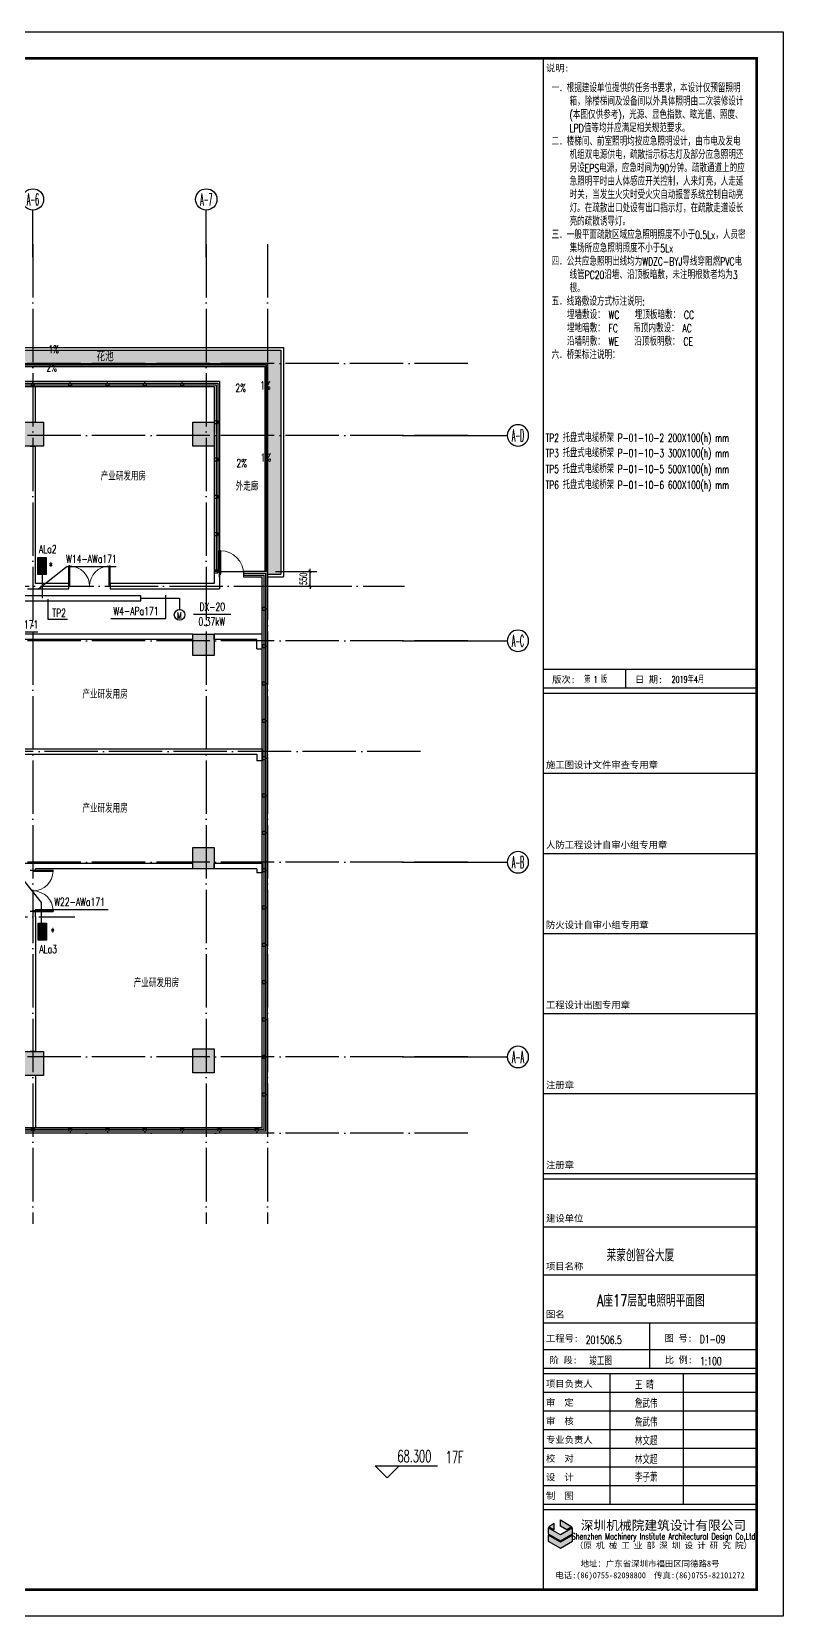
# Model space of a CAD drawing. Extents: x 1980812 to 2226895, y -554123 to 281606.
# Drawn here: x 2036719 to 2064912, y -204044 to -144644 of the extents above; entities that cross this region are included whole.
import ezdxf
from ezdxf.enums import TextEntityAlignment as Align

# ---------------------------------------------------------------- set-up
doc = ezdxf.new("R2010")
doc.units = 0
doc.header["$LTSCALE"] = 1000
doc.header["$MEASUREMENT"] = 0
doc.linetypes.add('DOTE', pattern=[2.42, 2, -0.2, 0.02, -0.2])
doc.layers.get('Defpoints').update_dxf_attribs({"color": 8})
for name, color, linetype in [('1', 1, 'Continuous'), ('7', 7, 'Continuous'), ('A-FLOR-LAND', 8, 'Continuous'), ('AXIS', 7, 'Continuous'), ('AXIS_TEXT', 7, 'Continuous'), ('COLU', 8, 'Continuous'), ('COLU_HATCH', 8, 'Continuous'), ('CURTWALL', 8, 'Continuous'), ('DIM_ELEV', 8, 'Continuous'), ('DIM_SYMB', 8, 'Continuous'), ('dote', 8, 'DOTE'), ('DQ1', 1, 'Continuous'), ('DQ2', 2, 'Continuous'), ('DQ7', 7, 'Continuous'), ('DQK1', 1, 'Continuous'), ('DQK7', 7, 'Continuous'), ('DQqj', 1, 'Continuous'), ('PUB_DIM', 8, 'Continuous'), ('PUB_TEXT', 8, 'Continuous'), ('TK', 1, 'Continuous'), ('WALL', 7, 'Continuous'), ('WINDOW', 8, 'Continuous'), ('房间名称', 7, 'Continuous'), ('栏杆', 8, 'Continuous'), ('看线', 8, 'Continuous'), ('窗户分隔', 8, 'Continuous'), ('详细尺寸', 8, 'Continuous'), ('详细尺寸-幕墙', 8, 'Continuous')]:
    doc.layers.add(name, color=color, linetype=linetype)
doc.styles.add('_TCH_AXIS', font='COMPLEX', dxfattribs={"bigfont": 'GBCBIG'})
doc.styles.add('_TCH_DIM', font='SIMPLEX', dxfattribs={"bigfont": 'GBCBIG'})
doc.styles.add('_TCH_DIM_T3', font='SIMPLEX', dxfattribs={"width": 0.705882, "bigfont": 'GBCBIG'})
doc.styles.add('COMPLEX', font='COMPLEX')
doc.styles.add('D8', font='txtw.shx', dxfattribs={"width": 0.7, "bigfont": 'hztxtw.shx'})
doc.styles.add('HEITI', font='simplex.shx', dxfattribs={"width": 0.6, "bigfont": 'hztxt.shx'})
doc.styles.add('HZTXTW', font='txtw.shx', dxfattribs={"width": 0.6, "bigfont": 'hztxtw.shx'})
doc.styles.add('SONGTI', font='', dxfattribs={"width": 1.1})
doc.styles.get('SONGTI').set_extended_font_data('NSimSun')
doc.dimstyles.new('_TCH_ARCH&&100', dxfattribs={"dimtxt": 255, "dimasz": 100, "dimexe": 250, "dimexo": 300, "dimgap": 122.5, "dimtad": 1, "dimdec": 0, "dimzin": 0, "dimdsep": 46, "dimtxsty": '_TCH_DIM_T3', "dimblk": 'ARCHTICK', "dimcen": 0.09, "dimclrt": 7, "dimazin": 2, "dimtfac": 1, "dimtdec": 0, "dimtix": 1, "dimtmove": 2, "dimatfit": 3, "dimfxl": 0, "dimtolj": 1, "dimtzin": 0, "dimarcsym": 0})

# ---------------------------------------------------------------- blocks, each defined once
blk = doc.blocks.new('_AXISO')
blk.add_circle((0, 0), 0.5)
at = {"layer": 'AXIS_TEXT', "style": 'COMPLEX', "width": 1.041667}
blk.add_attdef('A', text='', height=0.56, dxfattribs=at).set_placement((-0.25, -0.28), (0.25, -0.28), align=Align.FIT)
blk = doc.blocks.new('A座塔楼')
at = {"layer": 'AXIS'}
for p, q in [((40100, 29979), (40100, 31745)), ((46600, 29979), (46600, 31745)), ((53944, 23300), (57893, 23300)), ((53944, 15600), (57893, 15600)), ((53944, 7300), (57893, 7300)), ((53944, 0), (57893, 0))]:
    blk.add_line(p, q, dxfattribs=at)
at = {"layer": 'dote'}
for p, q in [((40100, 30469), (40100, -6248)), ((46600, 30469), (46600, -6248)), ((48900, 30469), (48900, -6248)), ((56411, 26000), (-8456, 26000)), ((56413, 23300), (-8454, 23300)), ((56413, 15600), (-8454, 15600)), ((54631, 11450), (37209, 11450)), ((56413, 7300), (-8454, 7300)), ((56413, 0), (-8454, 0)), ((56413, -2850), (-8454, -2850))]:
    blk.add_line(p, q, dxfattribs=at)
at = {"layer": 'AXIS'}
ref = blk.add_blockref('_AXISO', (40100, 32145), dxfattribs=dict(at, xscale=800, yscale=800, zscale=800))
ref.add_attrib('A', 'A-6', dxfattribs={"layer": 'AXIS_TEXT', "height": 452.5, "style": '_TCH_AXIS', "width": 0.344262}).set_placement((39874, 31919), (40326, 31919), align=Align.FIT)
ref = blk.add_blockref('_AXISO', (46600, 32145), dxfattribs=dict(at, xscale=800, yscale=800, zscale=800))
ref.add_attrib('A', 'A-7', dxfattribs={"layer": 'AXIS_TEXT', "height": 452.5, "style": '_TCH_AXIS', "width": 0.344262}).set_placement((46374, 31919), (46826, 31919), align=Align.FIT)
ref = blk.add_blockref('_AXISO', (58293, 23300), dxfattribs=dict(at, xscale=-800, yscale=800, zscale=800))
ref.add_attrib('A', 'A-D', dxfattribs={"layer": 'AXIS_TEXT', "height": 452.5, "style": '_TCH_AXIS', "width": 0.328125}).set_placement((58066, 23074), (58519, 23074), align=Align.FIT)
ref = blk.add_blockref('_AXISO', (58293, 15600), dxfattribs=dict(at, xscale=-800, yscale=800, zscale=800))
ref.add_attrib('A', 'A-C', dxfattribs={"layer": 'AXIS_TEXT', "height": 452.5, "style": '_TCH_AXIS', "width": 0.33871}).set_placement((58066, 15374), (58519, 15374), align=Align.FIT)
ref = blk.add_blockref('_AXISO', (58293, 7300), dxfattribs=dict(at, xscale=-800, yscale=800, zscale=800))
ref.add_attrib('A', 'A-B', dxfattribs={"layer": 'AXIS_TEXT', "height": 452.5, "style": '_TCH_AXIS', "width": 0.328125}).set_placement((58066, 7074), (58519, 7074), align=Align.FIT)
ref = blk.add_blockref('_AXISO', (58293, 0), dxfattribs=dict(at, xscale=-800, yscale=800, zscale=800))
ref.add_attrib('A', 'A-A', dxfattribs={"layer": 'AXIS_TEXT', "height": 452.5, "style": '_TCH_AXIS', "width": 0.323077}).set_placement((58066, -226), (58519, -226), align=Align.FIT)
blk = doc.blocks.new('$DorLib2D$00000002')
for p, q in [((-0.5, 0), (-0.5, 0.4875)), ((-0.475, 0.4875), (-0.5, 0.4875)), ((-0.475, 0), (-0.475, 0.4875)), ((0.475, 0), (0.475, 0.4875)), ((0.475, 0.4875), (0.5, 0.4875)), ((0.5, 0), (0.5, 0.4875)), ((-0.5, 0), (-0.475, 0)), ((0.5, 0), (0.475, 0))]:
    blk.add_line(p, q)
at = {"lineweight": 13}
for centre, start, end in [((-0.4875, 0), 0, 88.53072), ((0.4875, 0), 91.46928, 180)]:
    blk.add_arc(centre, 0.4875, start, end, dxfattribs=at)
blk = doc.blocks.new('$DorLib2D$00000001')
for p, q in [((0.45, 0.975), (0.5, 0.975)), ((0.45, 0), (0.45, 0.975)), ((0.5, 0), (0.5, 0.975)), ((0.5, 0), (0.45, 0))]:
    blk.add_line(p, q)
at = {"lineweight": 13}
blk.add_arc((0.475, 0), 0.975, 91.46928, 180, dxfattribs=at)
blk = doc.blocks.new('A$C204647D6')
at = {"layer": 'A-FLOR-LAND'}
h = blk.add_hatch(dxfattribs=at)
h.set_pattern_fill('GRASS', color=256, scale=50, angle=180)
h.set_pattern_definition([(270, (3055315.91, -461100.08), (99.7795475, -99.7795475), [26.458066, -173.101015]), (225, (3055315.91, -461100.08), (99.7796155, -99.7796155), [26.458066, -114.651615]), (315, (3055315.91, -461100.08), (99.7796155, 99.7796155), [26.458066, -114.651615])])
h.paths.add_polyline_path([(49400, -5200), (48900, -5200), (48900, 2700), (32150, 2700), (32150, 3200), (49400, 3200)])
at = {"layer": 'CURTWALL'}
for p, q in [((35550, 2030), (40100, 2030)), ((35550, 1963), (40100, 1963)), ((35550, 1897), (40100, 1897)), ((35550, 1830), (40100, 1830)), ((40100, 2030), (47100, 2030)), ((40100, 1963), (47033, 1963)), ((40100, 1897), (46967, 1897)), ((40100, 1830), (46900, 1830)), ((46900, 1830), (46900, -5100)), ((46967, 1897), (46967, -5100)), ((47033, 1963), (47033, -5100)), ((47100, 2030), (47100, -5100)), ((47100, -5100), (46900, -5100)), ((47100, -5300), (47100, -5100)), ((48900, -5100), (48000, -5100)), ((48000, -5100), (48000, -5300)), ((48000, -5167), (48833, -5167)), ((48000, -5233), (48767, -5233)), ((48000, -5300), (48700, -5300)), ((48700, -25950), (48700, -5300)), ((48767, -26017), (48767, -5233)), ((48833, -26083), (48833, -5167)), ((48900, -26150), (48900, -5100)), ((40100, -25950), (35900, -25950)), ((40100, -26017), (35900, -26017)), ((40100, -26083), (35900, -26083)), ((48700, -25950), (40100, -25950)), ((48767, -26017), (40100, -26017)), ((48833, -26083), (40100, -26083)), ((40100, -26150), (35900, -26150)), ((48900, -26150), (40100, -26150))]:
    blk.add_line(p, q, dxfattribs=at)
at = {"layer": 'DIM_SYMB'}
for points in [[(41593, 2939, 0, 0, 0), (40656, 2939, 80, 0, 0), (40356, 2939, 0, 0, 0)], [(47893, 2588, 0, 0, 0), (48269, 1343, 80, 0, 0), (48355, 1056, 0, 0, 0)], [(49078, 2638, 0, 0, 0), (49078, 1337, 80, 0, 0), (49078, 1037, 0, 0, 0)], [(41501, 2206, 0, 0, 0), (40490, 2269, 80, 0, 0), (40191, 2287, 0, 0, 0)], [(49093, -1593, 0, 0, 0), (49093, -292, 80, 0, 0), (49093, 8, 0, 0, 0)], [(47934, -1848, 0, 0, 0), (48310, -603, 80, 0, 0), (48396, -316, 0, 0, 0)]]:
    blk.add_lwpolyline(points, format="xyseb", dxfattribs=at)
at = {"layer": 'dote'}
for p, q in [((6500, -5650), (54032, -5650)), ((-5658, -18050), (41673, -18050))]:
    blk.add_line(p, q, dxfattribs=at)
at = {"layer": 'WALL'}
for p, q in [((40200, 500), (40200, 1830)), ((40000, 500), (40200, 500)), ((40000, -400), (40200, -400)), ((40200, -5550), (40200, -400)), ((46900, -5100), (46900, -5550)), ((47100, -5100), (46900, -5100)), ((47100, -5100), (47100, -5750)), ((39900, -5750), (40100, -5750)), ((40100, -5750), (41450, -5750)), ((41450, -5550), (40200, -5550)), ((41450, -5750), (41450, -5550)), ((46900, -5550), (43000, -5550)), ((43000, -5550), (43000, -5750)), ((43000, -5750), (47100, -5750)), ((46100, -7450), (37700, -7450)), ((46100, -7650), (37900, -7650)), ((46100, -7650), (46100, -7450)), ((48600, -7450), (46900, -7450)), ((46900, -7650), (46900, -7450)), ((48500, -7650), (46900, -7650)), ((48500, -8000), (48500, -7650)), ((48700, -7450), (48600, -7450)), ((48700, -7650), (48700, -7450)), ((48700, -7650), (48700, -7650)), ((48700, -8000), (48700, -7650)), ((48500, -8000), (48700, -8000)), ((37900, -11750), (48600, -11750)), ((48600, -11750), (48700, -11750)), ((48700, -11750), (48700, -11950)), ((37900, -11950), (48500, -11950)), ((48500, -11950), (48500, -12200)), ((48700, -12200), (48500, -12200)), ((48700, -11950), (48700, -12200)), ((48700, -11950), (48700, -11950)), ((40100, -16050), (37900, -16050)), ((40000, -16300), (40200, -16300)), ((46100, -16050), (40100, -16050)), ((40200, -16300), (40200, -16250)), ((46100, -16250), (40200, -16250)), ((46100, -16250), (46100, -16050)), ((48700, -16050), (46900, -16050)), ((46900, -16250), (46900, -16050)), ((48500, -16250), (46900, -16250)), ((48500, -16250), (48500, -16400)), ((48700, -16400), (48500, -16400)), ((48700, -16050), (48700, -16400)), ((40200, -17850), (40000, -17850)), ((40200, -18050), (40200, -17850)), ((40200, -18050), (40200, -23100)), ((40200, -23100), (40000, -23100)), ((40200, -24000), (40000, -24000)), ((40200, -24000), (40200, -25950))]:
    blk.add_line(p, q, dxfattribs=at)
at = {"layer": 'WINDOW'}
blk.add_line((47100, -5100), (48000, -5100), dxfattribs=at)
at = {"layer": '栏杆'}
for p, q in [((32150, 2700), (48900, 2700)), ((32250, 2650), (48850, 2650)), ((32250, 2580), (48800, 2580)), ((48800, 2600), (48800, -5100)), ((48850, 2650), (48850, -5100)), ((48900, 2700), (48900, -5100))]:
    blk.add_line(p, q, dxfattribs=at)
at = {"layer": '看线'}
for p, q in [((32050, 3300), (49500, 3300)), ((32150, 3200), (49400, 3200)), ((49400, 3200), (49400, -5200)), ((49500, 3300), (49500, -5300)), ((48900, -5200), (49400, -5200)), ((48900, -5300), (49500, -5300))]:
    blk.add_line(p, q, dxfattribs=at)
at = {"layer": 'WINDOW'}
for name, p, xscale, yscale, zscale, rotation in [('$DorLib2D$00000001', (47550, -5200), -900, 900, -900, 2.430883293544367e-09), ('$DorLib2D$00000002', (42225, -5650), -1550, 1550, -1550, 2.439905663796576e-09), ('$DorLib2D$00000002', (40100, -17075), -1550, 1550, -1550, 270.0000000041565)]:
    blk.add_blockref(name, p, dxfattribs=dict(at, xscale=xscale, yscale=yscale, zscale=zscale, rotation=rotation))
at = {"layer": 'PUB_TEXT', "style": '_TCH_DIM', "width": 0.705882}
for s, p in [('1%', (40680, 3077)), ('2%', (40608, 2400)), ('2%', (47692, 1631)), ('1%', (48621, 1725)), ('2%', (47733, -1189)), ('1%', (48636, -977))]:
    blk.add_text(s, height=297.5, dxfattribs=at).set_placement(p)
at = {"layer": '房间名称', "style": 'HZTXTW', "width": 0.6}
blk.add_text('花池', height=400, rotation=0.00057, dxfattribs=at).set_placement((42805, 2977), align=Align.MIDDLE_CENTER)
blk = doc.blocks.new('A$C1FE24B19')
at = {"layer": '房间名称', "style": 'D8', "width": 0.7}
for p in [(43491, -1537), (42805, -9712), (42805, -13987), (44731, -20529)]:
    blk.add_text('产业研发用房', height=300, rotation=0.00057, dxfattribs=at).set_placement(p, align=Align.MIDDLE_CENTER)
blk = doc.blocks.new('竖梃0903')
at = {"layer": '窗户分隔'}
blk.add_line((115028288, 22648046), (115028222, 22648046), dxfattribs=at)
for points in [[(115028222, 22648096), (115028225, 22648096), (115028225, 22647996), (115028222, 22647996)], [(115028288, 22648096), (115028422, 22648096), (115028422, 22647996), (115028288, 22647996)]]:
    blk.add_lwpolyline(points, close=True, dxfattribs=at)
blk = doc.blocks.new('幕墙12，14层')
at = {"layer": 'WINDOW'}
for p, rotation in [((-22607946, 115030252), 270), ((-22606546, 115030252), 270), ((-22605146, 115030252), 270), ((-22603746, 115030252), 270), ((-22602346, 115030252), 270), ((22688146, -115054372), 90), ((22689546, -115054372), 90), ((22690946, -115054372), 90), ((22692346, -115054372), 90), ((22693746, -115054372), 90), ((22695146, -115054372), 90), ((22696546, -115054372), 90)]:
    blk.add_blockref('竖梃0903', p, dxfattribs=dict(at, rotation=rotation))
at = {"layer": 'WINDOW', "xscale": -1}
for p in [(115075322, -22647546), (115075322, -22648946), (115075322, -22650346), (115075322, -22651746), (115075322, -22653146), (115077122, -22654546), (115077122, -22655946), (115077122, -22657346), (115077122, -22658746), (115077122, -22660146), (115077122, -22661546), (115077122, -22662946), (115077122, -22664346), (115077122, -22665746), (115077122, -22667146), (115077122, -22668546), (115077122, -22669946), (115077122, -22671346), (115077122, -22672746)]:
    blk.add_blockref('竖梃0903', p, dxfattribs=at)
blk = doc.blocks.new('11~17层墙柱')
at = {"layer": 'COLU_HATCH'}
h = blk.add_hatch(color=256, dxfattribs=at)
h.dxf.hatch_style = 1
h.paths.add_polyline_path([(39700, 23800), (40500, 23800), (40500, 22900), (39700, 22900)])
h = blk.add_hatch(color=256, dxfattribs=at)
h.dxf.hatch_style = 1
h.paths.add_polyline_path([(46100, 23800), (46900, 23800), (46900, 22900), (46100, 22900)])
h = blk.add_hatch(color=256, dxfattribs=at)
h.dxf.hatch_style = 1
h.paths.add_polyline_path([(46900, 15850), (46900, 15050), (46100, 15050), (46100, 15850)])
h = blk.add_hatch(color=256, dxfattribs=at)
h.dxf.hatch_style = 1
h.paths.add_polyline_path([(46100, 7050), (46100, 7850), (46900, 7850), (46900, 7050)])
h = blk.add_hatch(color=256, dxfattribs=at)
h.dxf.hatch_style = 1
h.paths.add_polyline_path([(39700, 200), (40500, 200), (40500, -700), (39700, -700)])
h = blk.add_hatch(color=256, dxfattribs=at)
h.dxf.hatch_style = 1
h.paths.add_polyline_path([(46100, -600), (46100, 300), (46900, 300), (46900, -600)])
at = {"layer": 'COLU'}
for points in [[(39700, 23800), (40500, 23800), (40500, 22900), (39700, 22900)], [(46100, 23800), (46900, 23800), (46900, 22900), (46100, 22900)], [(46900, 15850), (46900, 15050), (46100, 15050), (46100, 15850)], [(46100, 7050), (46100, 7850), (46900, 7850), (46900, 7050)], [(39700, 200), (40500, 200), (40500, -700), (39700, -700)], [(46100, -600), (46100, 300), (46900, 300), (46900, -600)]]:
    blk.add_lwpolyline(points, close=True, dxfattribs=at)
blk = doc.blocks.new('_ArchTick')
at = {"color": 0, "linetype": 'ByBlock', "const_width": 0.4}
blk.add_lwpolyline([(-0.5, -0.5), (0.5, 0.5)], dxfattribs=at)
blk = doc.blocks.new('*D221')
at = {"layer": 'Defpoints', "color": 0, "transparency": 16777216}
for p in [(2045567, -164878), (2047159, -164878), (2045567, -165428)]:
    blk.add_point(p, dxfattribs=at)
at = {"layer": 'PUB_DIM', "color": 0, "lineweight": -2, "transparency": 16777216}
for p, q in [((2045867, -164878), (2047409, -164878)), ((2047159, -164878), (2047159, -164778)), ((2047159, -165428), (2047159, -164878)), ((2045867, -165428), (2047409, -165428)), ((2047159, -165428), (2047159, -165528))]:
    blk.add_line(p, q, dxfattribs=at)
at = {"layer": 'PUB_DIM', "color": 0, "lineweight": -2, "transparency": 16777216, "xscale": 100, "yscale": 100, "zscale": 100}
for p, rotation in [((2047159, -164878), 270), ((2047159, -165428), 90)]:
    blk.add_blockref('_ArchTick', p, dxfattribs=dict(at, rotation=rotation))
at = {"layer": 'PUB_DIM', "color": 7, "transparency": 16777216, "insert": (2046909, -165153), "char_height": 255, "attachment_point": 5, "rotation": 90, "style": '_TCH_DIM_T3'}
blk.add_mtext('\\A1;550', dxfattribs=at)
blk = doc.blocks.new('*X245')
at = {"color": 0}
for p, q in [((8700, 8370), (9500, 8370)), ((8700, 8340), (9500, 8340)), ((8700, 8310), (9500, 8310)), ((8700, 8280), (9500, 8280)), ((8700, 8250), (9500, 8250)), ((8700, 8220), (9500, 8220)), ((8700, 8190), (9500, 8190)), ((8700, 8160), (9500, 8160)), ((8700, 8130), (9500, 8130)), ((8700, 8100), (9500, 8100)), ((8700, 8070), (9500, 8070)), ((8700, 8040), (9500, 8040)), ((8700, 8010), (9500, 8010))]:
    blk.add_line(p, q, dxfattribs=at)
blk = doc.blocks.new('XM')
at = {"layer": '1'}
for p, q in [((320, 168), (-320, 168)), ((-320, 168), (-320, -152)), ((320, -152), (320, 168)), ((-320, -152), (320, -152))]:
    blk.add_line(p, q, dxfattribs=at)
at = {"layer": '1', "xscale": 0.8, "yscale": 0.8, "zscale": 0.8}
blk.add_blockref('*X245', (-7280, -6552), dxfattribs=at)
blk = doc.blocks.new('dj')
at = {"layer": 'DQK1'}
blk.add_circle((0, 0), 200, dxfattribs=at)
at = {"layer": 'DQK7', "style": 'D8', "width": 0.7}
blk.add_text('M', height=250, dxfattribs=at).set_placement((-100, -150))
blk = doc.blocks.new('tu kuang A1 A')
at = {"layer": 'TK'}
h = blk.add_hatch(color=256, dxfattribs=at)
h.paths.add_polyline_path([(75976, 3247), (75738, 3384), (75738, 3611), (76172, 3360)])
h.paths.add_polyline_path([(75303, 3360), (75499, 3247), (75499, 3473)])
h.paths.add_polyline_path([(75280, 3095), (75738, 2831), (76195, 3095), (76195, 3321), (75738, 3057), (75280, 3321)])
h.paths.add_polyline_path([(75738, 2553), (76195, 2817), (76195, 3043), (75738, 2779), (75280, 3043), (75280, 2817)])
for p, q in [((75100, 1000), (75100, 58400)), ((83100, 1000), (83100, 58400)), ((75100, 35500), (83100, 35500)), ((78187, 34800), (78187, 35500)), ((75100, 34800), (83100, 34800)), ((75100, 34600), (83100, 34600)), ((75100, 31600), (83100, 31600)), ((75100, 28600), (83100, 28600)), ((75100, 25600), (83100, 25600)), ((75100, 22600), (83100, 22600)), ((75100, 19600), (83100, 19600)), ((75100, 16600), (83100, 16600)), ((75100, 16400), (83100, 16400)), ((75100, 16400), (83100, 16400)), ((75100, 16400), (83100, 16400)), ((75100, 16400), (83100, 16400)), ((75100, 16400), (83100, 16400)), ((75100, 14600), (83100, 14600)), ((75100, 14600), (83100, 14600)), ((75100, 14600), (83100, 14600)), ((75100, 14600), (83100, 14600)), ((75100, 14600), (83100, 14600)), ((75100, 12800), (83100, 12800)), ((75100, 11000), (83100, 11000)), ((79087, 9286), (79087, 11000)), ((75100, 10000), (83100, 10000)), ((75100, 9300), (83100, 9300)), ((75100, 9300), (83100, 9300)), ((75100, 9300), (83100, 9300)), ((75100, 9100), (83100, 9100)), ((77600, 4200), (77600, 9100)), ((80350, 4200), (80350, 9100)), ((75100, 8400), (83100, 8400)), ((75100, 7700), (83100, 7700)), ((75100, 7000), (83100, 7000)), ((75100, 6300), (83100, 6300)), ((75100, 5600), (83100, 5600)), ((75100, 4900), (83100, 4900)), ((75100, 4200), (83100, 4200)), ((75100, 4000), (83100, 4000)), ((83100, 1000), (75100, 1000))]:
    blk.add_line(p, q, dxfattribs=at)
for points in [[(0, 59400), (84100, 59400), (84100, 0), (0, 0)], [(75976, 3247), (75738, 3384), (75738, 3611), (76172, 3360)], [(75280, 3095), (75738, 2831), (76195, 3095), (76195, 3321), (75738, 3057), (75280, 3321)], [(75738, 2553), (76195, 2817), (76195, 3043), (75738, 2779), (75280, 3043), (75280, 2817)], [(75303, 3360), (75499, 3247), (75499, 3473)]]:
    blk.add_lwpolyline(points, close=True, dxfattribs=at)
at = {"layer": 'TK', "const_width": 100}
blk.add_lwpolyline([(83100, 1000), (83100, 58400), (2500, 58400), (2500, 1000)], close=True, dxfattribs=at)
at = {"layer": '7', "style": 'D8', "width": 0.7}
for s, height, p in [('第 1 版', 250, (76625, 34995)), ('2019年4月', 250, (79909, 34997)), ('201506.5', 300, (76689, 10210)), ('竣工图', 300, (76820, 9408)), ('1:100', 300, (80977, 9415)), ('王 晴', 300, (78530, 8510)), ('詹武伟', 300, (78530, 7816)), ('詹武伟', 300, (78530, 7116)), ('林文超', 300, (78530, 6414)), ('林文超', 300, (78530, 5714)), ('李子萧', 300, (78530, 5048))]:
    blk.add_text(s, height=height, dxfattribs=at).set_placement(p)
at = {"layer": '7', "color": 1, "style": 'D8', "width": 0.7}
blk.add_text('莱蒙创智谷大厦', height=450, dxfattribs=at).set_placement((77472, 13307))
at = {"layer": 'TK', "style": 'SONGTI'}
for s, p in [('说明:', (75198, 57909)), ('版次:', (75428, 34992)), ('日 期:', (78532, 34992)), ('施工图设计文件审查专用章', (75198, 31792)), ('人防工程设计自审小组专用章', (75198, 28792)), ('防火设计自审小组专用章', (75198, 25792)), ('工程设计出图专用章', (75198, 22792)), ('注册章', (75198, 19792)), ('注册章', (75198, 16792)), ('建设单位', (75198, 14792)), ('项目名称', (75198, 12992)), ('图名', (75198, 11192)), ('工程号:', (75198, 10294)), ('比 例:', (79649, 9492)), ('项目负责人', (75198, 8592)), ('审  定', (75198, 7892)), ('审  核', (75198, 7192)), ('专业负责人', (75198, 6492)), ('校  对', (75198, 5792)), ('设  计', (75198, 5092)), ('制  图', (75198, 4392))]:
    blk.add_text(s, height=250, dxfattribs=at).set_placement(p)
for s, p in [('图 号:', (80166, 10425)), ('阶 段:', (75853, 9606))]:
    blk.add_text(s, height=250, dxfattribs=at).set_placement(p, align=Align.MIDDLE_CENTER)
for s, height, p in [('深圳机械院建筑设计有限公司', 350, (79605, 3238)), ('（原 机 械 工 业 部 深 圳 设 计 研 究 院）', 228, (79605, 2543)), ('地址：广东省深圳市福田区同德路8号', 225.62, (79100, 1860)), ('电话:(86)0755-82098800  传真:(86)0755-82101272', 225.62, (79100, 1424))]:
    blk.add_text(s, height=height, dxfattribs=at).set_placement(p, align=Align.CENTER)
at = {"layer": 'TK', "style": 'HEITI', "width": 0.7}
blk.add_text('Shenzhen Machinery Institute Architectural Design Co,Ltd', height=229, dxfattribs=at).set_placement((79605, 2884), align=Align.CENTER)

msp = doc.modelspace()

# ---------------------------------------------------------------- linework, layer by layer
at = {"layer": 'DIM_ELEV'}
for p, q in [((2050057.1, -198855.2), (2049607.1, -198405.2)), ((2049607.1, -198405.2), (2051940.8, -198405.2)), ((2050057.1, -198855.2), (2050507.1, -198405.2))]:
    msp.add_line(p, q, dxfattribs=at)
at = {"layer": 'DQ2'}
msp.add_line((2037114.9, -164991.2), (2037114.9, -165876.3), dxfattribs=at)
for points in [[(2040811.5, -165877.9), (2042267.1, -165877.9), (2042267.1, -166303.3)], [(2037088, -178056.2), (2037088, -177282.5), (2036367, -176373.5)]]:
    msp.add_lwpolyline(points, dxfattribs=at)
at = {"layer": 'DQ7'}
for p, q in [((2038044.7, -164687.3), (2036975.6, -165537.8)), ((2038044.7, -164687.3), (2039891.5, -164687.3)), ((2037332.7, -166677.6), (2037332.7, -165911.3)), ((2041754, -166641), (2041754, -165769.5)), ((2038068, -166677.6), (2037332.7, -166677.6)), ((2039683.8, -166641), (2041754, -166641)), ((2042786.8, -166482.6), (2044195, -166482.6)), ((2034772.2, -167145.5), (2036955.4, -167145.5)), ((2036855.3, -177544.8), (2039592, -177544.8))]:
    msp.add_line(p, q, dxfattribs=at)
at = {"layer": 'DQqj', "ltscale": 0.15}
for p, q in [((2026727.3, -165777.9), (2040811.5, -165777.9)), ((2027576.9, -165977.9), (2040811.5, -165977.9)), ((2040811.5, -165977.9), (2040811.5, -165777.9))]:
    msp.add_line(p, q, dxfattribs=at)

# ---------------------------------------------------------------- block references
at = {"layer": 'COLU'}
msp.add_blockref('11~17层墙柱', (1996666.5, -183077.9), dxfattribs=at)
at = {"layer": 'DQ1', "ltscale": 0.15}
msp.add_blockref('dj', (2042267.1, -166503.3), dxfattribs=at)
at = {"layer": 'DQ2'}
msp.add_blockref('tu kuang A1 A', (1980812.3, -204044.1), dxfattribs=at)
at = {"layer": 'DQ2', "xscale": -1, "rotation": 270}
for p in [(2037098.9, -164671.2), (2037112, -178376.2)]:
    msp.add_blockref('XM', p, dxfattribs=at)
at = {"layer": 'WALL'}
msp.add_blockref('A座塔楼', (1996666.5, -183077.9), dxfattribs=at)
at = {"layer": '房间名称'}
msp.add_blockref('A$C1FE24B19', (1996666.5, -159777.9), dxfattribs=at)
at = {"layer": '详细尺寸'}
msp.add_blockref('A$C204647D6', (1996666.5, -159777.9), dxfattribs=at)
at = {"layer": '详细尺寸-幕墙'}
msp.add_blockref('幕墙12，14层', (1996666.5, -159777.9), dxfattribs=at)

# ---------------------------------------------------------------- texts
at = {"layer": '7', "style": 'D8', "width": 0.7}
msp.add_text('D1-09', height=300, dxfattribs=at).set_placement((2061776.8, -193803.2))
at = {"layer": 'DIM_ELEV', "color": 7, "style": 'HZTXTW', "width": 0.6}
for s, p in [('68.300', (2050437.9, -198267.6)), ('17F', (2052249.6, -198301.1))]:
    msp.add_text(s, height=450, dxfattribs=at).set_placement(p)
at = {"layer": 'DQ7', "style": 'D8', "width": 0.68}
for s, p in [('TP2 托盘式电缆桥架 P-01-10-2 200X100(h) mm', (2055994.9, -160018)), ('TP3 托盘式电缆桥架 P-01-10-3 300X100(h) mm', (2055994.9, -160589.8)), ('TP5 托盘式电缆桥架 P-01-10-5 500X100(h) mm', (2055994.9, -161188.4)), ('TP6 托盘式电缆桥架 P-01-10-6 600X100(h) mm', (2055994.9, -161785.7))]:
    msp.add_text(s, height=300, dxfattribs=at).set_placement(p)
at = {"layer": 'DQ7', "style": 'D8', "width": 0.7}
for s, p in [('ALa2', (2037321.4, -164036.3)), ('*', (2037437.9, -164683.3)), ('W14-AWa171', (2038959.6, -164406.8)), ('TP2', (2037747.3, -166431.4)), ('W4-APa171', (2040631.2, -166360.6)), ('DX-20', (2043491.4, -166202.2)), ('W15-AWa171', (2036018.7, -166865)), ('0.37kW', (2043474.3, -166756.6)), ('W22-AWa171', (2038515.5, -177264.3)), ('*', (2037507.5, -178388.3)), ('ALa3', (2037337.5, -179033.4))]:
    msp.add_text(s, height=300, dxfattribs=at).set_placement(p, align=Align.MIDDLE)
at = {"layer": 'DQ7', "color": 1, "style": 'D8', "width": 0.7}
msp.add_text('A座17层配电照明平面图', height=450, dxfattribs=at).set_placement((2059940.3, -192436.9), align=Align.CENTER)
at = {"layer": 'DQ7', "insert": (2056220.2, -146609.3), "char_height": 300, "width": 7255.282, "attachment_point": 1, "style": 'D8'}
msp.add_mtext('\\pi-675,l675;一．根据建设单位提供的任务书要求，本设计仅预留照明箱，除楼梯间及设备间以外具体照明由二次装修设计(本图仅供参考)，光源、显色指数、眩光值、照度、LPD值等均并应满足相关规范要求。\\P二．楼梯间、前室照明均按应急照明设计，由市电及发电机组双电源供电，疏散指示标志灯及部分应急照明还另设EPS电源，应急时间为90分钟。疏散通道上的应急照明平时由人体感应开关控制，人来灯亮，人走延时关，当发生火灾时受火灾自动报警系统控制自动亮灯。在疏散出口处设有出口指示灯，在疏散走道设长亮的疏散诱导灯。\\P三．一般平面疏散区域应急照明照度不小于0.5Lx，人员密集场所应急照明照度不小于5Lx\\P四．公共应急照明出线均为WDZC-BYJ导线穿阻燃PVC电线管PC20沿墙、沿顶板暗敷，未注明根数者均为3根。\\P五．线路敷设方式标注说明:\\P    埋墙敷设： WC    埋顶板暗敷： CC\\P    埋地暗敷： FC    吊顶内敷设： AC\\P    沿墙明敷： WE    沿顶板明敷： CE\\P六．桥架标注说明：', dxfattribs=at)
at = {"layer": '房间名称', "style": 'D8', "width": 0.7}
msp.add_text('外走廊', height=300, rotation=0.000571, dxfattribs=at).set_placement((2044798.7, -161696.2), align=Align.MIDDLE_CENTER)

# ---------------------------------------------------------------- dimensions: what is measured, and where the dimension line sits
at = {"layer": 'PUB_DIM'}
dim = msp.add_aligned_dim(p1=(2045566.5, -165427.9), p2=(2045566.5, -164877.9), distance=-1592.5, dimstyle='_TCH_ARCH&&100', dxfattribs=at)
dim.commit()
dim.dimension.update_dxf_attribs({"geometry": '*D221', "text_midpoint": (2046909, -165152.9)})

doc.saveas('drawing.dxf')
